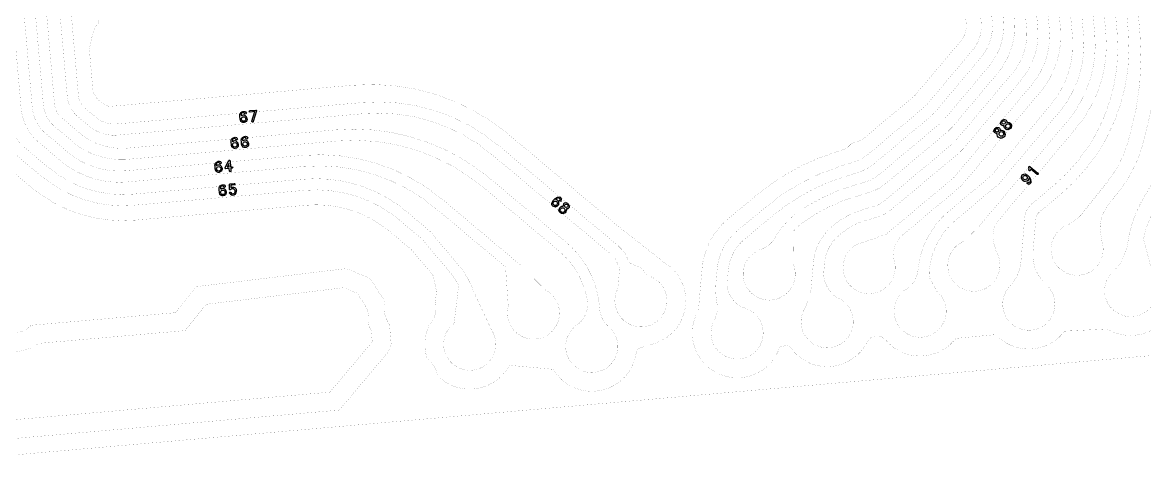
# Model space of a CAD drawing. Extents: x 592 to 965, y 89 to 353.
# Drawn here: x 815.5 to 838.45, y 255.05 to 264.16 of the extents above; entities that cross this region are included whole.
import ezdxf

# ---------------------------------------------------------------- set-up
doc = ezdxf.new("R2010")
doc.units = 0
doc.layers.add('c_area', color=1, linetype='Continuous')

# ---------------------------------------------------------------- blocks, each defined once
blk = doc.blocks.new('PAD_R1')
at = {"layer": 'c_area', "const_width": 0.5}
blk.add_lwpolyline([(0.25, 0, 1), (-0.25, 0, 1)], format="xyb", close=True, dxfattribs=at)

msp = doc.modelspace()

# ---------------------------------------------------------------- linework, layer by layer
at = {"layer": 'c_area'}
msp.add_line((819.725, 261.274), (819.687, 261.198), dxfattribs=at)
at = {"layer": 'c_area', "const_width": 0.0015}
for points in [[(845.84, 318.838, -0.002283), (845.459, 318.111, 0.144008), (844.721, 314.454), (846.456, 294.627), (846.455, 294.62), (849.428, 260.647, -0.423029), (847.135, 258.088), (812.381, 255.049, -0.383819), (810.011, 257.138), (805.217, 311.9)], [(811.817, 315.486, -0.016845), (811.966, 318.272, -0.004853), (812.021, 318.838), (812.251, 318.838, 0.005029), (812.194, 318.256, -0.009583), (812.194, 318.253, 0.016845), (812.045, 315.481, 0.034659), (812.069, 315.006, -0.02457), (812.07, 314.995), (816.648, 262.656, 0.199018), (816.776, 262.411), (817.02, 262.206, 0.195861), (817.426, 262.082), (822.443, 262.519, -0.198788), (825.249, 261.634), (827.641, 259.627, -0.045915), (827.813, 259.453, -0.07493), (827.832, 259.425), (827.92, 259.237), (828.161, 259.128, -0.119028), (828.175, 259.117), (828.291, 258.977)], [(830.801, 318.838, 0.001051), (830.785, 318.756, -0.00932), (830.784, 318.752, 0.030568), (830.324, 315.38, 0.041427), (830.326, 315.165), (833.008, 284.502, 0.197615), (833.343, 283.86), (833.831, 283.45, -0.198842), (834.18, 282.771), (835.795, 264.212, -0.195399), (835.459, 263.134), (834.564, 262.068, -0.042982), (834.391, 261.895), (833.157, 260.859, -0.110468), (832.801, 260.677), (832.287, 260.511, 0.066014), (831.445, 260.05, -0.027253), (831.435, 260.043, -0.011002), (831.431, 260.04, 0.039104), (831.26, 259.872), (831.264, 259.709), (831.263, 259.699), (831.271, 259.203)], [(831.161, 316.619, -0.027783), (831.503, 318.838), (831.736, 318.838, 0.028471), (831.388, 316.591, -0.024231), (831.386, 316.58, 0.055418), (831.338, 314.535), (833.906, 285.06, 0.197384), (834.346, 284.22), (834.692, 283.929, -0.19869), (835.059, 283.225), (836.733, 264.034, -0.19747), (836.322, 262.738), (834.707, 260.818), (833.506, 259.81, 0.291146), (833.336, 259.272)], [(831.616, 314.769), (831.719, 316.442, -0.03005), (832.075, 318.838), (832.309, 318.838, 0.038866), (831.9, 315.769), (831.845, 314.766), (834.45, 284.972, 0.199646), (834.681, 284.537), (835.188, 284.111, -0.203866), (835.495, 283.5), (837.205, 263.893, -0.198292), (836.71, 262.328), (835.47, 260.852), (834.591, 260.115, 0.197355), (834.049, 259.08, 0.070514), (834.057, 258.933), (834.201, 258.663, 0.013922), (834.222, 258.643)], [(832.175, 316.15), (832.194, 316.448, -0.032054), (832.559, 318.838), (832.793, 318.838, 0.032685), (832.422, 316.431), (832.403, 316.136, 0.035524), (832.454, 313.054), (834.888, 285.219, 0.199009), (835.128, 284.76), (835.472, 284.471, -0.200546), (835.956, 283.534), (837.662, 263.919, -0.19863), (837.06, 262.006), (835.472, 260.113, 0.244784), (835.371, 259.639), (835.423, 259.458)], [(832.655, 314.273, -0.039819), (832.692, 316.282, -0.034711), (833.095, 318.838), (833.33, 318.838, 0.035457), (832.919, 316.26, 0.002612), (832.907, 316.132, -0.009749), (832.907, 316.128, 0.037152), (832.883, 314.287, -0.017225), (832.9, 313.673), (835.362, 285.519, 0.199155), (835.694, 284.882), (836.092, 284.548, -0.196133), (836.376, 283.996), (838.12, 263.969, -0.244409), (836.745, 260.651), (836.292, 260.271, 0.196965), (836.231, 260.152), (836.171, 259.467, 0.230589), (836.437, 258.795)], [(833.136, 313.959, -0.043093), (833.147, 316.242, -0.036163), (833.565, 318.838), (833.878, 318.838, 0.037916), (833.446, 316.162, 0.042409), (833.441, 313.967), (835.913, 285.679, 0.205811), (836.191, 285.162), (836.531, 284.884, -0.202481), (836.895, 284.195), (838.662, 263.953, -0.092113), (838.456, 261.821, -0.115441), (837.917, 260.688), (837.723, 260.445, 0.170211), (837.542, 259.93), (837.583, 259.673)], [(832.734, 259.668), (833.173, 259.828), (834.554, 260.987), (836.146, 262.883, 0.200051), (836.504, 264.029), (834.831, 283.205, 0.198708), (834.545, 283.754), (834.199, 284.045, -0.200137), (833.677, 285.055), (831.11, 314.515, -0.055655), (831.161, 316.619)], [(834.757, 259.682), (835.052, 259.968), (836.884, 262.152, 0.198764), (837.435, 263.899), (835.727, 283.529, 0.197554), (835.325, 284.296), (834.981, 284.585, -0.198981), (834.661, 285.199), (832.225, 313.048, -0.035369), (832.175, 316.15)], [(825.439, 258.351), (825.383, 259.156), (823.951, 260.357, 0.19889), (821.25, 261.21), (817.643, 260.895, -0.20036), (816.286, 261.328), (815.834, 261.708, -0.198802), (815.476, 262.395), (810.858, 315.254, -0.019227), (810.86, 315.298, -0.01312), (810.857, 315.7)], [(826.84, 257.964, 0.293479), (827.054, 258.489, 0.175017), (826.47, 259.488), (824.921, 260.789, 0.198642), (821.923, 261.732), (817.621, 261.355, -0.138819), (816.76, 261.553, -0.037937), (816.57, 261.687, -0.020306), (816.563, 261.692), (816.155, 262.035, -0.198531), (815.931, 262.473), (811.34, 314.957, -0.026643), (811.315, 315.696)], [(827.68, 258.71), (827.717, 259.131), (827.631, 259.315, 0.043828), (827.494, 259.452), (825.102, 261.458, 0.198775), (822.462, 262.291), (817.446, 261.854, -0.20211), (816.86, 262.042), (816.629, 262.236, -0.198924), (816.42, 262.635), (811.841, 314.986, -0.034145), (811.817, 315.486)], [(830.605, 259.513, 0.182917), (830.892, 259.749, -0.086971), (831.284, 260.215, -0.043497), (831.3, 260.227, -0.026843), (831.31, 260.234, -0.066624), (832.213, 260.728), (832.74, 260.897, 0.112565), (833.012, 261.036), (834.243, 262.069, 0.043525), (834.39, 262.216), (835.285, 263.282, 0.19627), (835.566, 264.201), (833.952, 282.759, 0.199469), (833.676, 283.282), (833.196, 283.685, -0.19963), (832.78, 284.49), (830.097, 315.153, -0.039825), (830.095, 315.397)], [(810.092, 315.155), (814.737, 262.077, 0.212056), (815.247, 261.153), (815.689, 260.782, 0.198905), (817.809, 260.113), (821.306, 260.418, -0.203196), (823.049, 259.853, -0.069586), (823.066, 259.84, -0.043458), (823.075, 259.831), (823.459, 259.507), (823.897, 258.985, -0.127333), (823.905, 258.968), (823.971, 258.658, -0.086321), (823.971, 258.645), (823.947, 258.443, -0.254933), (823.814, 257.95, 0.187999), (823.78, 257.283, -0.196625), (823.989, 256.937, 0.176211), (824.553, 256.659)], [(825.095, 257.869, -2.324304), (824.331, 258), (824.426, 258.783, 0.053297), (824.267, 259.02), (823.674, 259.726), (823.208, 260.118, 0.198055), (821.279, 260.723), (817.782, 260.418, -0.198898), (815.886, 261.016), (815.393, 261.43, -0.198919), (815.042, 262.104), (810.394, 315.281)], [(829.654, 258.064, 0.173172), (829.707, 258.413, -0.069392), (829.687, 258.827), (829.712, 259.114, -0.197682), (830.116, 259.889), (830.7, 260.378, -0.098217), (832.22, 261.212), (832.539, 261.313, 0.098011), (832.774, 261.441), (833.977, 262.451), (834.935, 263.591, 0.199982), (835.111, 264.157), (833.5, 282.628, 0.201154), (833.31, 282.991), (832.766, 283.449, -0.198279), (832.337, 284.282), (829.637, 315.148, -0.026029)], [(829.865, 315.159), (832.565, 284.293, 0.198686), (832.921, 283.617), (833.464, 283.159, -0.196813), (833.728, 282.648), (835.339, 264.168, -0.197686), (835.109, 263.444), (834.13, 262.281), (832.922, 261.267, -0.098482), (832.608, 261.095), (832.288, 260.994, 0.098519), (830.843, 260.2), (830.264, 259.714, 0.199894), (829.939, 259.086), (829.924, 258.922, -0.095866), (829.925, 258.893, 0.373502), (830.289, 258.308, -0.849697), (830.119, 257.269)], [(831.517, 258.329), (831.61, 258.612, 0.060058), (831.635, 258.735), (831.682, 259.266, -0.197452), (832.05, 259.97), (832.121, 260.03, -0.09845), (832.621, 260.304), (832.959, 260.41, 0.098224), (833.119, 260.497), (834.484, 261.642, 0.042966), (834.628, 261.787), (835.759, 263.134, 0.19854), (836.041, 264.031), (834.398, 282.902, 0.199216), (834.049, 283.567), (833.505, 284.023, -0.19686), (833.234, 284.547), (830.58, 314.901, -0.028827), (830.572, 315.17)], [(837.824, 259.078, 0.057018), (837.95, 259.217), (838.091, 259.545, 0.015661), (838.099, 259.595, -0.109244), (838.483, 260.653, 0.073749), (838.756, 261.27, 0.046635), (838.806, 261.55), (838.944, 263.135, 0.043694), (838.944, 263.413), (837.119, 284.278, 0.199152), (836.709, 285.065), (836.465, 285.269, -0.201309), (836.127, 285.926), (833.704, 313.632, -0.021386), (833.629, 315.312, -0.014188), (833.629, 315.32)], [(810.632, 315.097), (815.269, 262.124, 0.198919), (815.539, 261.605), (816.033, 261.192, 0.198893), (817.762, 260.645), (821.259, 260.951, -0.199634), (823.368, 260.282), (823.842, 259.881), (824.442, 259.167, -0.093513), (824.728, 258.658), (825.095, 257.869)], [(811.113, 314.9), (815.704, 262.415, 0.198847), (815.981, 261.883), (816.446, 261.492, 0.197866), (817.623, 261.123), (821.23, 261.437, -0.198899), (824.098, 260.533), (825.707, 259.178), (826.188, 258.69)], [(811.568, 314.977), (816.159, 262.485, 0.199823), (816.31, 262.204), (816.71, 261.868, 0.040168), (816.881, 261.747, 0.137087), (817.613, 261.584), (821.903, 261.96, -0.199232), (825.075, 260.957), (826.625, 259.657, -0.204544), (827.308, 258.302, 0.205812), (827.495, 257.932)], [(830.808, 314.912), (833.462, 284.567, 0.201012), (833.66, 284.192), (834.203, 283.736, -0.198789), (834.627, 282.913), (836.269, 264.051, -0.198681), (835.934, 262.987), (834.803, 261.64, -0.043319), (834.629, 261.465), (833.267, 260.323, -0.099015), (833.028, 260.191), (832.689, 260.086, 0.09894), (832.266, 259.853), (832.198, 259.796, 0.200164), (831.909, 259.238), (831.893, 259.058, 0.134471), (831.943, 258.785), (831.967, 258.738, 0.161981), (832.205, 258.507)], [(833.58, 258.703, 0.233155), (833.821, 259.1, -0.197391), (834.443, 260.289), (835.315, 261.021), (836.536, 262.476, 0.199203), (836.977, 263.882), (835.265, 283.501, 0.203774), (835.028, 283.948), (834.527, 284.368, -0.198918), (834.222, 284.96), (831.616, 314.769)], [(835.699, 258.761, 0.17145), (835.924, 259.262), (836.003, 260.172, -0.198936), (836.147, 260.447), (836.597, 260.825, 0.244556), (837.892, 263.949), (836.148, 283.976, 0.20279), (835.932, 284.384), (835.548, 284.707, -0.199124), (835.134, 285.499), (832.671, 313.678, 0.016986), (832.655, 314.269, -0.010129), (832.655, 314.273)], [(836.861, 260.007, 0.134942), (837.203, 260.281, -0.010301), (837.24, 260.329), (837.678, 260.877, 0.117091), (838.161, 261.899, 0.092368), (838.359, 263.927), (836.591, 284.169, 0.202566), (836.338, 284.648), (835.982, 284.939, -0.199678), (835.61, 285.653), (833.136, 313.959)], [(834.007, 313.658), (836.432, 285.936, 0.195888), (836.661, 285.503), (836.905, 285.299, -0.199138), (837.423, 284.304), (839.248, 263.439, -0.04369), (839.248, 263.108), (839.108, 261.509, -0.044548), (839.05, 261.189, -0.073787), (838.74, 260.49, 0.089823), (838.431, 259.731), (838.625, 258.984, -0.20128), (838.62, 258.955, -2.193279), (837.824, 259.078)], [(834.667, 265.721), (834.806, 264.124, -0.197076), (834.701, 263.787), (833.757, 262.666), (832.669, 261.753, -0.101532), (832.656, 261.745), (832.462, 261.683), (832.454, 261.678), (832.362, 261.583, -0.127587), (832.346, 261.573), (832.145, 261.509, 0.101097), (830.476, 260.59), (829.92, 260.124, 0.173355), (829.426, 259.279, -0.132382), (829.418, 259.26), (829.414, 259.249), (829.329, 258.278, -0.167004), (829.32, 258.255, 1.091121), (830.986, 257.498, -0.254013), (831.013, 257.522), (831.146, 257.554, -0.418412), (831.194, 257.526, -0.035779), (831.201, 257.518, 0.573779), (832.781, 257.621, -0.532851), (833.158, 257.661, 0.474874), (834.582, 257.679, -0.208715), (834.609, 257.694), (835.391, 257.768, -0.233759), (835.422, 257.756, 0.455189), (836.808, 257.827, -0.220356), (836.837, 257.841), (837.679, 257.886, -0.214879), (837.709, 257.876, -0.085746), (837.732, 257.863, 0.564573), (839.089, 258.661, -0.379263)], [(824.553, 256.659), (824.553, 256.659, 0.299563), (825.452, 257.121, -0.298189), (825.489, 257.14), (826.34, 257.061, -0.209285), (826.366, 257.046), (826.49, 256.886, 0.605678), (828.048, 257.354), (828.074, 257.454, -0.259454), (828.099, 257.482), (828.374, 257.572, 0.669909), (828.622, 259.251), (827.69, 259.985), (825.445, 261.868, 0.198808), (822.256, 262.874), (817.291, 262.441, -0.176333), (817.122, 262.52), (817.028, 262.599, -0.081694), (817.02, 262.608), (816.954, 262.715, -0.120263), (816.948, 262.733), (816.871, 263.612, -0.07853), (816.872, 263.624), (816.941, 263.934), (817.011, 264.092, -0.187611), (817.071, 264.149, -0.145311), (817.05, 264.21)], [(837.583, 259.673, -2.235564), (836.861, 260.007)], [(833.336, 259.272, -2.571278), (832.734, 259.668)], [(835.423, 259.458, -2.658834), (834.757, 259.682)], [(831.271, 259.203, -2.501394), (830.605, 259.513)], [(812.275, 255.375), (821.983, 256.225), (822.984, 257.415), (822.987, 257.421), (823.042, 257.57), (823.044, 257.579), (823.01, 257.97, -0.029545), (823.007, 257.978), (822.974, 258.034, -0.083075), (822.969, 258.046, -0.189223), (822.907, 258.431, 0.003372), (822.903, 258.441, -0.149249), (822.9, 258.464), (822.897, 258.475), (822.614, 258.916), (822.605, 258.923), (822.133, 259.12), (822.123, 259.121), (819.059, 258.752), (818.643, 258.232, -0.207034), (818.617, 258.217), (815.68, 257.961, -0.366767), (814.993, 257.901)], [(828.291, 258.977, -2.848594), (827.68, 258.71)], [(814.94, 257.493, 0.25926), (815.827, 257.584, -0.135216), (815.846, 257.591), (818.83, 257.852), (819.25, 258.378, -0.198036), (819.275, 258.392), (822.064, 258.729, -0.132226), (822.084, 258.726, -0.088571), (822.109, 258.716), (822.342, 258.619, -0.155713), (822.36, 258.604), (822.509, 258.371, -0.190317), (822.574, 257.984, 0.036808), (822.632, 257.862, -0.110989), (822.637, 257.846), (822.652, 257.666, -0.311721), (822.625, 257.583), (821.802, 256.605, -0.200519), (821.776, 256.591), (812.416, 255.772, -0.202477)], [(826.188, 258.69, -2.123084), (825.439, 258.351)], [(834.222, 258.643, -2.974145), (833.58, 258.703)], [(836.437, 258.795, -2.48734), (835.699, 258.761)], [(832.205, 258.507, -2.621537), (831.517, 258.329)], [(827.495, 257.932, -2.911049), (826.84, 257.964)], [(830.119, 257.269, -0.57367), (829.654, 258.064)]]:
    msp.add_lwpolyline(points, format="xyb", dxfattribs=at)
at = {"layer": 'c_area'}
for points in [[(819.95, 262.235, -0.576459), (820.056, 262.336, -0.205158), (820.065, 262.328), (820.075, 262.309)], [(820.256, 262.334), (820.159, 262.326, -1), (820.156, 262.356)], [(820.156, 262.356), (820.276, 262.366, -0.535529), (820.291, 262.347), (820.224, 262.13, -1), (820.195, 262.139), (820.256, 262.334)], [(820.094, 262.199, -0.779303), (819.971, 262.134, -0.129698), (819.967, 262.14), (819.955, 262.179, -0.065247), (819.954, 262.183), (819.95, 262.235)], [(820.075, 262.309, -1.486734), (820.041, 262.309, 0.775012), (819.981, 262.247)], [(835.506, 262.103, -0.461344), (835.606, 262.169, -0.32357), (835.635, 262.114, -1.43182), (835.622, 261.971)], [(835.622, 261.971, -0.274827), (835.58, 262.048, -0.308874), (835.562, 262.045), (835.541, 262.051, -0.105024), (835.536, 262.054), (835.521, 262.067, -0.105704), (835.517, 262.072), (835.507, 262.091, -0.205686), (835.506, 262.103)], [(819.771, 261.706, -0.574325), (819.877, 261.807, -0.205131), (819.886, 261.8), (819.897, 261.781)], [(819.916, 261.67, -0.778275), (819.792, 261.605, -0.131568), (819.788, 261.612), (819.776, 261.651, -0.060472), (819.776, 261.654), (819.771, 261.706)], [(819.897, 261.781, -1.487722), (819.863, 261.78, 0.774501), (819.802, 261.719)], [(819.981, 261.725, -0.574187), (820.086, 261.826, -0.205131), (820.096, 261.818), (820.106, 261.799)], [(820.125, 261.689, -0.636962), (820.02, 261.605), (820.002, 261.624, -0.131568), (819.998, 261.63), (819.986, 261.669, -0.060472), (819.985, 261.673), (819.981, 261.725)], [(820.106, 261.799, -1.487722), (820.072, 261.799, 0.77505), (820.012, 261.737)], [(819.442, 261.215, -0.577151), (819.548, 261.316, -0.205158), (819.557, 261.308), (819.567, 261.289)], [(819.586, 261.179, -0.780137), (819.463, 261.114, -0.128568), (819.459, 261.12), (819.446, 261.163), (819.442, 261.215)], [(819.567, 261.289, -1.486734), (819.534, 261.289, 0.775075), (819.473, 261.227)], [(836.121, 261.134, -1.522862), (836.094, 261.156), (836.088, 261.193)], [(836.088, 261.193, -0.702928), (836.112, 261.207), (836.273, 261.072, -1), (836.254, 261.049), (836.124, 261.158)], [(836.063, 260.858, -1.487257), (836.086, 260.883, 0.775246), (836.086, 260.969, -0.850469), (835.94, 260.961, -0.110967), (835.937, 260.967, -0.639375), (836.02, 261.055)], [(836.124, 261.158, -0.067946), (836.124, 261.154), (836.121, 261.134)], [(819.526, 260.733, -0.577151), (819.632, 260.834, -0.205158), (819.641, 260.826), (819.651, 260.807)], [(819.67, 260.697, -0.780137), (819.547, 260.632, -0.128568), (819.543, 260.638), (819.53, 260.681), (819.526, 260.733)], [(819.651, 260.807, -1.486734), (819.618, 260.807, 0.775075), (819.557, 260.745)], [(819.735, 260.75), (819.736, 260.84, -0.393098), (819.75, 260.855), (819.835, 260.863, -1), (819.838, 260.833), (819.766, 260.826), (819.765, 260.781, -0.523987), (819.879, 260.725)], [(819.846, 260.675, 0.820339), (819.762, 260.741, -0.737804), (819.735, 260.75)], [(819.735, 260.662, -1), (819.762, 260.676, 0.637656), (819.846, 260.675)], [(826.525, 260.511, -1.486773), (826.5, 260.534, 0.775646), (826.414, 260.534)], [(826.46, 260.42, -0.639408), (826.327, 260.434), (826.327, 260.461)], [(826.616, 260.47, -0.462905), (826.683, 260.371, -0.324094), (826.627, 260.342, -1.04566), (826.475, 260.311)]]:
    msp.add_lwpolyline(points, format="xyb", dxfattribs=at)
for points in [[(835.371, 261.942, -0.461823), (835.471, 262.008, -0.324845), (835.5, 261.953, -3.224666), (835.437, 261.885, -0.16564), (835.427, 261.884), (835.406, 261.891, -0.106435), (835.401, 261.894), (835.386, 261.906, -0.104791), (835.382, 261.911), (835.372, 261.93, -0.207952)], [(819.648, 261.188), (819.722, 261.335, -0.764803), (819.75, 261.329), (819.761, 261.205), (819.789, 261.207, -1), (819.791, 261.177), (819.764, 261.175), (819.768, 261.12, -1), (819.738, 261.118), (819.734, 261.172), (819.663, 261.166, -0.592614)]]:
    msp.add_lwpolyline(points, format="xyb", close=True, dxfattribs=at)
msp.add_lwpolyline([(819.687, 261.198), (819.731, 261.202), (819.725, 261.274)], dxfattribs=at)
for centre, radius in [((820.025, 262.183), 0.0453), ((835.571, 262.111), 0.0354), ((835.436, 261.951), 0.0354), ((835.523, 261.877), 0.0473), ((835.658, 262.038), 0.0473), ((819.847, 261.655), 0.0453), ((820.056, 261.673), 0.0453), ((819.517, 261.164), 0.0453), ((836.009, 260.983), 0.0448), ((819.601, 260.682), 0.0453), ((826.4, 260.457), 0.0448), ((826.551, 260.319), 0.0473), ((826.625, 260.405), 0.0354)]:
    msp.add_circle(centre, radius, dxfattribs=at)
for centre, radius, start, end in [((820.024, 262.192), 0.07, 5.0421, 128.3867), ((819.846, 261.664), 0.07, 5.091, 128.3909), ((820.055, 261.682), 0.07, 5.1384, 128.3499), ((819.517, 261.172), 0.07, 5.1021, 128.3487), ((835.957, 260.888), 0.178, 358.3846, 69.154), ((819.601, 260.691), 0.07, 5.1021, 128.3487), ((819.803, 260.704), 0.079, 211.5722, 15.7152), ((836.084, 260.913), 0.0589, 248.8858, 329.2494), ((826.498, 260.405), 0.18, 91.0747, 162.0431), ((826.406, 260.464), 0.07, 320.4534, 83.3026), ((826.469, 260.532), 0.0592, 339.0392, 64.4324), ((826.558, 260.313), 0.0834, 87.1547, 181.9843), ((826.618, 260.412), 0.0583, 91.7547, 195.3793)]:
    msp.add_arc(centre, radius, start, end, dxfattribs=at)

# ---------------------------------------------------------------- block references
at = {"layer": 'c_area', "xscale": 0.0015, "yscale": 0.0015, "zscale": 1.5}
for p in [(836.861, 260.007), (836.861, 260.007), (832.734, 259.668), (832.734, 259.668), (834.757, 259.682), (834.757, 259.682), (837.583, 259.673), (837.583, 259.673), (830.605, 259.513), (830.605, 259.513), (835.423, 259.458), (835.423, 259.458), (831.271, 259.203), (831.271, 259.203), (833.336, 259.272), (833.336, 259.272), (828.291, 258.977), (828.291, 258.977), (837.824, 259.078), (837.824, 259.078), (826.188, 258.69), (826.188, 258.69), (827.68, 258.71), (827.68, 258.71), (833.58, 258.703), (833.58, 258.703), (835.699, 258.761), (835.699, 258.761), (836.437, 258.795), (836.437, 258.795), (832.205, 258.507), (832.205, 258.507), (834.222, 258.643), (834.222, 258.643), (825.439, 258.351), (825.439, 258.351), (831.517, 258.329), (831.517, 258.329), (826.84, 257.964), (826.84, 257.964), (829.654, 258.064), (829.654, 258.064), (825.095, 257.869), (825.095, 257.869), (827.495, 257.932), (827.495, 257.932), (830.119, 257.269), (830.119, 257.269), (824.553, 256.659), (824.553, 256.659)]:
    msp.add_blockref('PAD_R1', p, dxfattribs=at)

doc.saveas('drawing.dxf')
